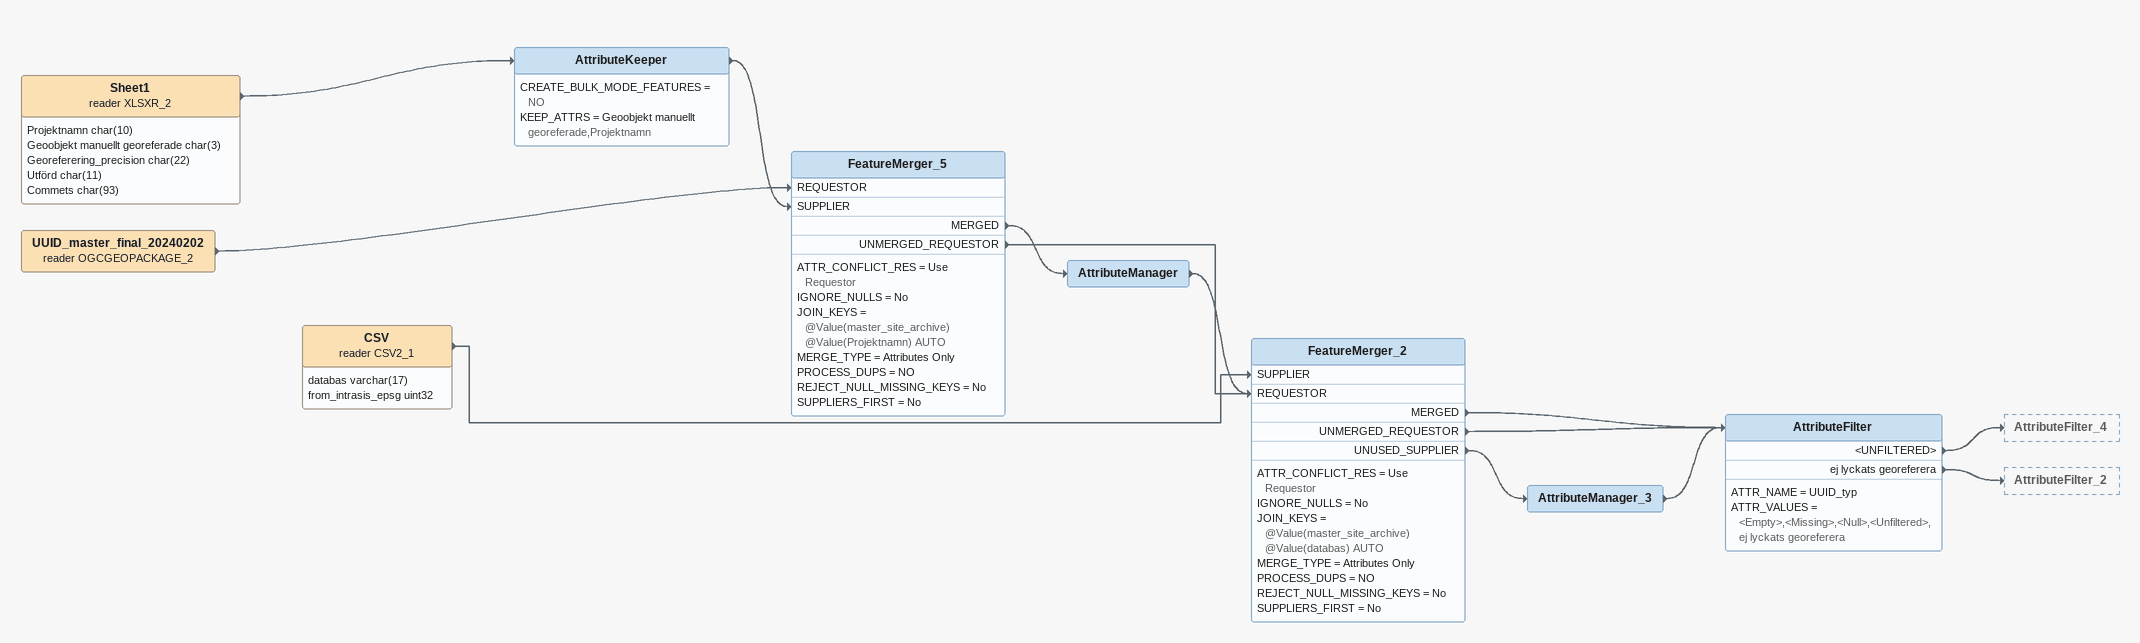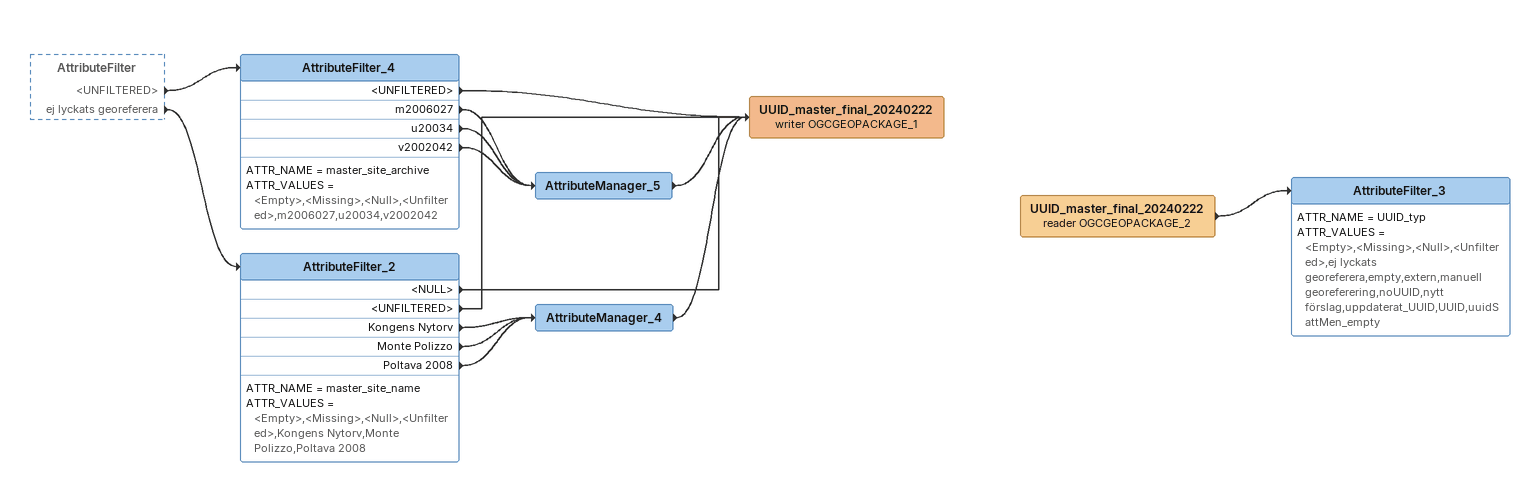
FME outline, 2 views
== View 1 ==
UUID_master_final_20240202 (reader OGCGEOPACKAGE_2)
    -> FeatureMerger_5 [REQUESTOR]
Sheet1 (reader XLSXR_2)
    attributes: Projektnamn char(10), Geoobjekt manuellt georeferade char(3), Georeferering_precision char(22), Utförd char(11), Commets char(93)
    -> AttributeKeeper
AttributeKeeper
    CREATE_BULK_MODE_FEATURES = NO
    KEEP_ATTRS = Geoobjekt manuellt georeferade,Projektnamn
    -> FeatureMerger_5 [SUPPLIER]
FeatureMerger_5
    ATTR_CONFLICT_RES = Use Requestor
    IGNORE_NULLS = No
    JOIN_KEYS = @Value(master_site_archive) @Value(Projektnamn) AUTO
    MERGE_TYPE = Attributes Only
    PROCESS_DUPS = NO
    REJECT_NULL_MISSING_KEYS = No
    SUPPLIERS_FIRST = No
    MERGED -> AttributeManager
    UNMERGED_REQUESTOR -> FeatureMerger_2 [REQUESTOR]
AttributeManager
    -> FeatureMerger_2 [REQUESTOR]
CSV (reader CSV2_1)
    attributes: databas varchar(17), from_intrasis_epsg uint32
    -> FeatureMerger_2 [SUPPLIER]
FeatureMerger_2
    ATTR_CONFLICT_RES = Use Requestor
    IGNORE_NULLS = No
    JOIN_KEYS = @Value(master_site_archive) @Value(databas) AUTO
    MERGE_TYPE = Attributes Only
    PROCESS_DUPS = NO
    REJECT_NULL_MISSING_KEYS = No
    SUPPLIERS_FIRST = No
    MERGED -> AttributeFilter
    UNMERGED_REQUESTOR -> AttributeFilter
    UNUSED_SUPPLIER -> AttributeManager_3
AttributeManager_3
    -> AttributeFilter
AttributeFilter
    ATTR_NAME = UUID_typ
    ATTR_VALUES = <Empty>,<Missing>,<Null>,<Unfiltered>,ej lyckats georeferera
    <UNFILTERED> -> AttributeFilter_4
    ej lyckats georeferera -> AttributeFilter_2

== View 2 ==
AttributeFilter [outside]
    <UNFILTERED> -> AttributeFilter_4
    ej lyckats georeferera -> AttributeFilter_2
AttributeFilter_4
    ATTR_NAME = master_site_archive
    ATTR_VALUES = <Empty>,<Missing>,<Null>,<Unfiltered>,m2006027,u20034,v2002042
    <UNFILTERED> -> UUID_master_final_20240222 (writer OGCGEOPACKAGE_1)
    m2006027 -> AttributeManager_5
    u20034 -> AttributeManager_5
    v2002042 -> AttributeManager_5
AttributeManager_5
    -> UUID_master_final_20240222 (writer OGCGEOPACKAGE_1)
AttributeFilter_2
    ATTR_NAME = master_site_name
    ATTR_VALUES = <Empty>,<Missing>,<Null>,<Unfiltered>,Kongens Nytorv,Monte Polizzo,Poltava 2008
    <NULL> -> UUID_master_final_20240222 (writer OGCGEOPACKAGE_1)
    <UNFILTERED> -> UUID_master_final_20240222 (writer OGCGEOPACKAGE_1)
    Kongens Nytorv -> AttributeManager_4
    Monte Polizzo -> AttributeManager_4
    Poltava 2008 -> AttributeManager_4
AttributeManager_4
    -> UUID_master_final_20240222 (writer OGCGEOPACKAGE_1)
UUID_master_final_20240222 (writer OGCGEOPACKAGE_1)
UUID_master_final_20240222 (reader OGCGEOPACKAGE_2)
    -> AttributeFilter_3
AttributeFilter_3
    ATTR_NAME = UUID_typ
    ATTR_VALUES = <Empty>,<Missing>,<Null>,<Unfiltered>,ej lyckats georeferera,empty,extern,manuell georeferering,noUUID,nytt förslag,uppdaterat_UUID,UUID,uuidSattMen_empty
